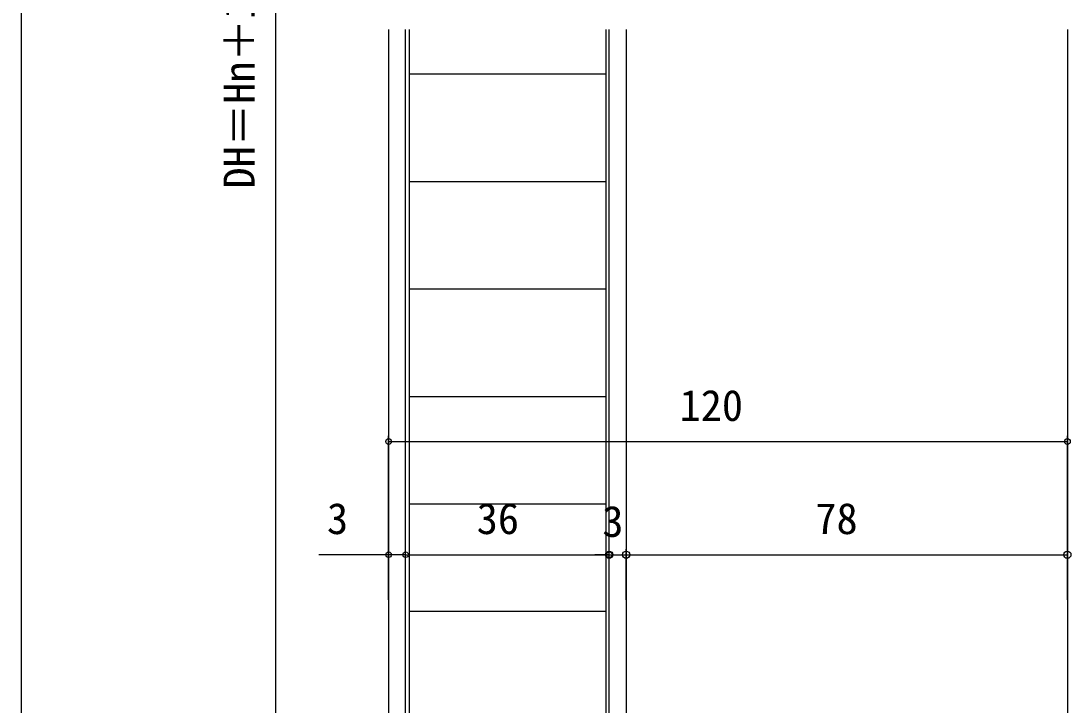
# Model space of a CAD drawing. Units: millimetres, scale not verified. Extents: x -437 to 438, y -281 to 279.
# Drawn here: x -436.8 to -251.2, y -159.5 to -38.5 of the extents above; entities that cross this region are included whole.
import ezdxf
from ezdxf.enums import TextEntityAlignment as Align

# ---------------------------------------------------------------- set-up
doc = ezdxf.new("R2010")
doc.units = ezdxf.units.MM
doc.header["$LTSCALE"] = 2
for name, color, linetype in [('0-4_YKK_12', 2, 'Continuous'), ('0-5_YKK_13', 4, 'Continuous'), ('0-7_YKK_D', 6, 'Continuous'), ('0-8_YKK_ZWAK', 7, 'Continuous')]:
    doc.layers.add(name, color=color, linetype=linetype)
doc.styles.add('ＭＳ ゴシック', font='')
doc.styles.get('ＭＳ ゴシック').set_extended_font_data('MS Gothic')

msp = doc.modelspace()

# ---------------------------------------------------------------- linework, layer by layer
at = {"layer": '0-4_YKK_12'}
for p, q in [((-371.8, -40.042), (-371.8, -201.908)), ((-329.8, -40.042), (-329.8, -170.408)), ((-251.8, -40.042), (-251.8, -172.908))]:
    msp.add_line(p, q, dxfattribs=at)
at = {"layer": '0-5_YKK_13'}
for p, q in [((-368.8, -176.908), (-368.8, -40.042)), ((-332.8, -176.908), (-332.8, -40.042)), ((-368.2, -47.91), (-333.4, -47.91)), ((-368.2, -66.91), (-333.4, -66.91)), ((-368.2, -85.91), (-333.4, -85.91)), ((-368.2, -104.91), (-333.4, -104.91)), ((-368.2, -123.91), (-333.4, -123.91)), ((-368.2, -142.91), (-333.4, -142.91))]:
    msp.add_line(p, q, dxfattribs=at)
for points in [[(-368.2, -40.042), (-368.2, -177.308), (-351.9, -177.308), (-351.9, -177.908), (-367.8, -177.908)], [(-333.4, -40.042), (-333.4, -177.308), (-349.7, -177.308)]]:
    msp.add_lwpolyline(points, dxfattribs=at)
at = {"layer": '0-7_YKK_D'}
for p, q in [((-391.8, 95.825), (-391.8, -172.908)), ((-371.8, -140.91), (-371.8, -111.91)), ((-371.8, -112.91), (-251.8, -112.91)), ((-251.8, -140.91), (-251.8, -111.91)), ((-371.8, -132.91), (-384.147, -132.91)), ((-371.8, -140.91), (-371.8, -131.91)), ((-368.8, -132.91), (-371.8, -132.91)), ((-368.8, -140.91), (-368.8, -131.91)), ((-368.8, -140.91), (-368.8, -131.91)), ((-368.8, -132.91), (-366.8, -132.91)), ((-368.8, -132.91), (-332.8, -132.91)), ((-332.8, -132.91), (-335.35, -132.91)), ((-332.8, -140.91), (-332.8, -131.91)), ((-332.8, -140.91), (-332.8, -131.91)), ((-332.8, -132.91), (-329.8, -132.91)), ((-329.8, -140.91), (-329.8, -131.91)), ((-329.8, -140.91), (-329.8, -131.91)), ((-329.8, -132.91), (-327.25, -132.91)), ((-329.8, -132.91), (-251.8, -132.91)), ((-251.8, -140.91), (-251.8, -131.91))]:
    msp.add_line(p, q, dxfattribs=at)
for centre, radius in [((-371.8, -112.91), 0.5), ((-251.8, -112.91), 0.5), ((-371.8, -132.91), 0.5), ((-368.8, -132.91), 0.5), ((-368.8, -132.91), 0.5), ((-332.8, -132.91), 0.637), ((-332.8, -132.91), 0.5), ((-329.8, -132.91), 0.637), ((-329.8, -132.91), 0.637), ((-251.8, -132.91), 0.637)]:
    msp.add_circle(centre, radius, dxfattribs=at)
at = {"layer": '0-8_YKK_ZWAK'}
msp.add_line((-436.8, 243.8), (-436.8, -281.2), dxfattribs=at)

# ---------------------------------------------------------------- texts
at = {"layer": '0-7_YKK_D', "style": 'ＭＳ ゴシック'}
msp.add_text('DH＝Hn＋17', height=5.499, rotation=90, dxfattribs=at).set_placement((-393.843, -68.179), align=Align.BOTTOM_LEFT)
for s, p in [('120', (-320.365, -110.91)), ('3', (-382.701, -130.91)), ('36', (-356.233, -130.91)), ('3', (-334.027, -131.41)), ('78', (-296.361, -130.91))]:
    msp.add_text(s, height=5.499, dxfattribs=at).set_placement(p, align=Align.BOTTOM_LEFT)

doc.saveas('drawing.dxf')
